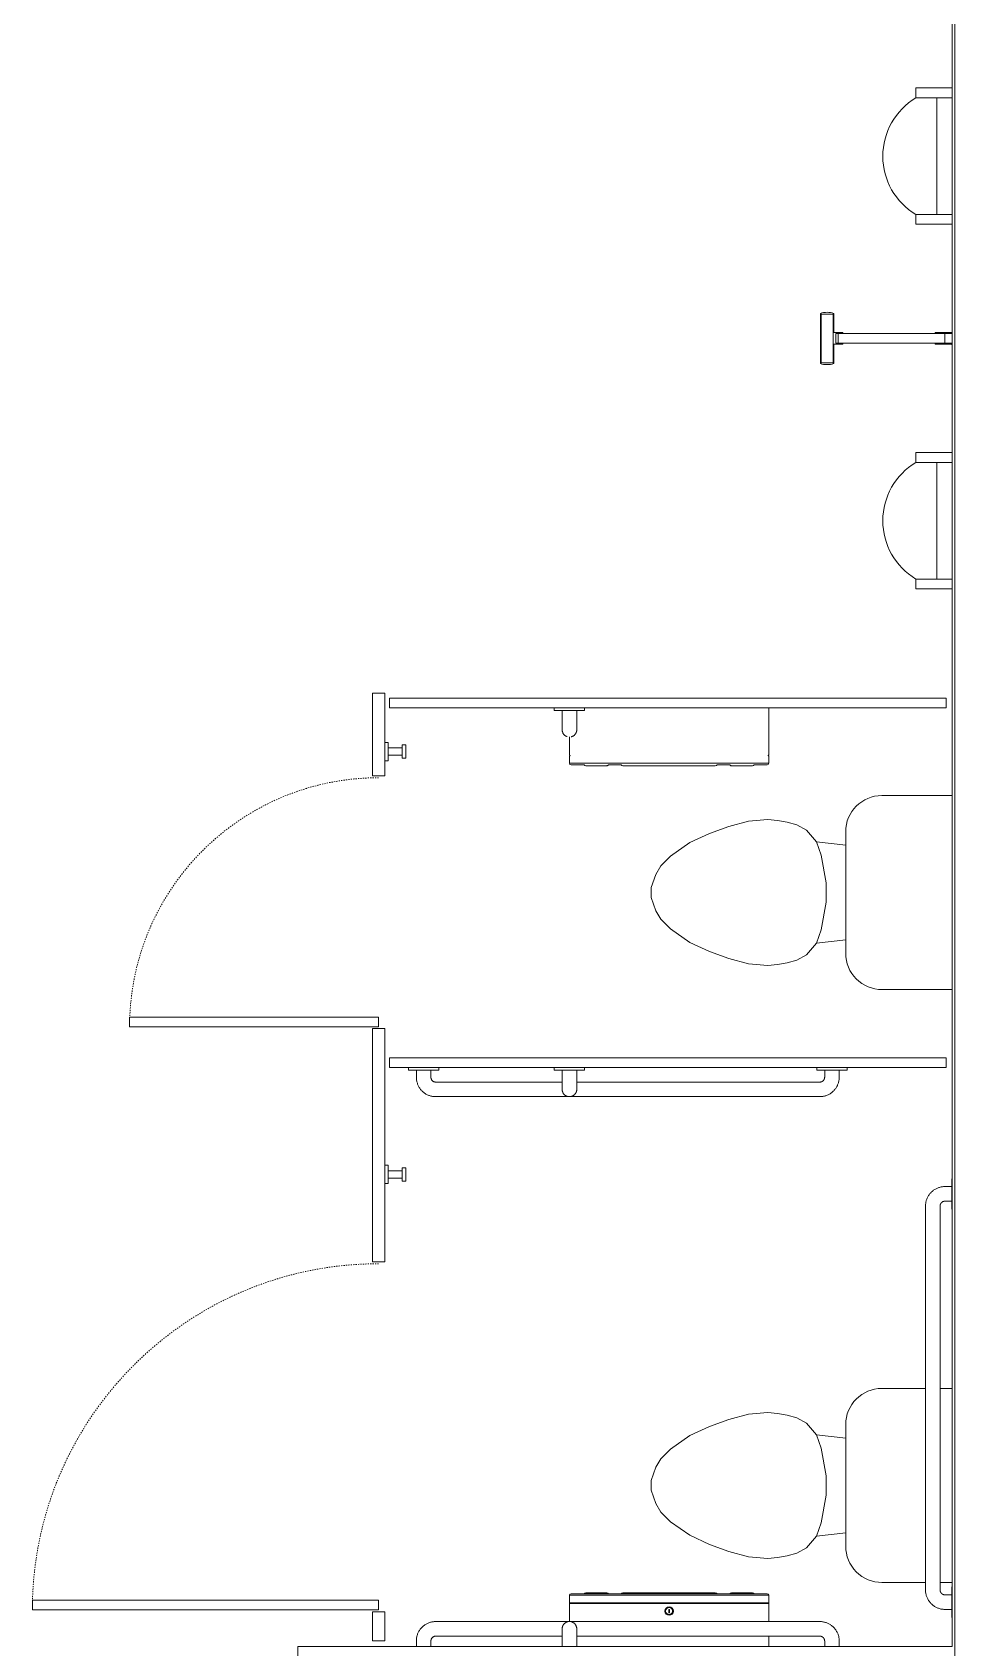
# Model space of a CAD drawing. Header units: inches. Extents: x 24207 to 25740, y -22797 to -22370.
# Drawn here: x 25414.5 to 25509.4, y -22691 to -22524.8 of the extents above; entities that cross this region are included whole.
import ezdxf

# ---------------------------------------------------------------- set-up
doc = ezdxf.new("R2010")
doc.units = ezdxf.units.IN
doc.header["$MEASUREMENT"] = 0
doc.linetypes.add('Dash', pattern=[0.25, 0.125, -0.125])
doc.linetypes.add('Dash_2_', pattern=[0.25, 0.125, -0.125])
for name, color, linetype, lineweight in [('A-GENM', 13, 'Continuous', 20), ('I-WALL', 2, 'Continuous', 20), ('P-SANR-FIXT', 6, 'Continuous', 20), ('Q-SPCQ', 91, 'Continuous', 20), ('Q-SPCQ-HDLN', 91, 'Dash_2_', 9)]:
    doc.layers.add(name, color=color, linetype=linetype, lineweight=lineweight)

# ---------------------------------------------------------------- blocks, each defined once
blk = doc.blocks.new('Toilet-Domestic-3D - Toilet-Domestic-3D-11065-Enlarged First Floor Plan _East_')
at = {"layer": 'P-SANR-FIXT', "color": 43, "lineweight": 13}
for p, q in [((-1.87, 11.5), (-0.5, 12)), ((-0.5, 12), (0.5, 12)), ((0.5, 12), (1.87, 11.5)), ((-5.13, 8), (-3.74, 10)), ((-3.74, 10), (-2.74, 11)), ((-2.74, 11), (-1.87, 11.5)), ((1.87, 11.5), (2.74, 11)), ((2.74, 11), (3.74, 10)), ((3.74, 10), (5.13, 8)), ((-6.06, 6), (-5.13, 8)), ((5.13, 8), (6.06, 6)), ((-6.79, 4), (-6.06, 6)), ((6.06, 6), (6.79, 4)), ((-7.33, 1.99), (-6.79, 4)), ((6.79, 4), (7.33, 1.99)), ((-7.5, 0), (-7.33, 1.99)), ((7.33, 1.99), (7.5, 0)), ((-7.41, -1), (-7.5, 0)), ((-7.24, -2), (-7.41, -1)), ((7.41, -1), (7.24, -2)), ((7.5, 0), (7.41, -1)), ((-6.97, -3), (-7.24, -2)), ((-6.4, -4), (-6.97, -3)), ((6.97, -3), (6.4, -4)), ((7.24, -2), (6.97, -3)), ((-5.21, -5), (-6.4, -4)), ((6.4, -4), (5.21, -5)), ((-3.84, -5.5), (-5.21, -5)), ((-4.86, -8.02), (-5.21, -5)), ((-1, -6), (-3.84, -5.5)), ((1, -6), (-1, -6)), ((3.84, -5.5), (1, -6)), ((5.21, -5), (3.84, -5.5)), ((4.86, -8.02), (5.21, -5)), ((6.25, -8.02), (-6.25, -8.02)), ((-9.98, -11.75), (-9.98, -16.23)), ((9.98, -16.23), (9.98, -11.75)), ((-9.98, -17.73), (-9.98, -18.98)), ((9.98, -18.98), (9.98, -17.73))]:
    blk.add_line(p, q, dxfattribs=at)
for centre, start, end in [((-6.25, -11.75), 90, 180), ((6.25, -11.75), 0, 90)]:
    blk.add_arc(centre, 3.73, start, end, dxfattribs=at)
blk = doc.blocks.new('Toilet-Domestic-3D - Toilet-Domestic-3D-V17-Enlarged First Floor Plan _East_')
at = {"layer": 'P-SANR-FIXT', "color": 43, "lineweight": 13}
for p, q in [((-1.87, 11.5), (-0.5, 12)), ((-0.5, 12), (0.5, 12)), ((0.5, 12), (1.87, 11.5)), ((-5.13, 8), (-3.74, 10)), ((-3.74, 10), (-2.74, 11)), ((-2.74, 11), (-1.87, 11.5)), ((1.87, 11.5), (2.74, 11)), ((2.74, 11), (3.74, 10)), ((3.74, 10), (5.13, 8)), ((-6.06, 6), (-5.13, 8)), ((5.13, 8), (6.06, 6)), ((-6.79, 4), (-6.06, 6)), ((6.06, 6), (6.79, 4)), ((-7.33, 1.99), (-6.79, 4)), ((6.79, 4), (7.33, 1.99)), ((-7.5, 0), (-7.33, 1.99)), ((7.33, 1.99), (7.5, 0)), ((-7.41, -1), (-7.5, 0)), ((-7.24, -2), (-7.41, -1)), ((7.41, -1), (7.24, -2)), ((7.5, 0), (7.41, -1)), ((-6.97, -3), (-7.24, -2)), ((-6.4, -4), (-6.97, -3)), ((6.97, -3), (6.4, -4)), ((7.24, -2), (6.97, -3)), ((-5.21, -5), (-6.4, -4)), ((6.4, -4), (5.21, -5)), ((-3.84, -5.5), (-5.21, -5)), ((-4.86, -8.02), (-5.21, -5)), ((-1, -6), (-3.84, -5.5)), ((1, -6), (-1, -6)), ((3.84, -5.5), (1, -6)), ((5.21, -5), (3.84, -5.5)), ((4.86, -8.02), (5.21, -5)), ((6.25, -8.02), (-6.25, -8.02)), ((-9.98, -11.75), (-9.98, -18.98)), ((9.98, -18.98), (9.98, -11.75))]:
    blk.add_line(p, q, dxfattribs=at)
for centre, start, end in [((-6.25, -11.75), 90, 180), ((6.25, -11.75), 0, 90)]:
    blk.add_arc(centre, 3.73, start, end, dxfattribs=at)
blk = doc.blocks.new('Urinal-Wall-3D - Urinal-Wall-3D-401581-Enlarged First Floor Plan _East_')
at = {"layer": 'P-SANR-FIXT', "color": 43, "lineweight": 13}
for p, q in [((-11.29, 2), (-11.29, 5.75)), ((-11.29, 5.75), (-10.29, 5.75)), ((-10.29, 5.75), (-10.29, 2)), ((2.73, 5.75), (1.71, 5.75)), ((1.71, 5.75), (1.71, 2)), ((2.73, 2), (2.73, 5.75)), ((1.71, 3.6), (-10.29, 3.6)), ((-10.29, 3.6), (-10.29, 2)), ((1.71, 2), (1.71, 3.6))]:
    blk.add_line(p, q, dxfattribs=at)
blk.add_arc((-4.29, 2.14), 7, 31.0027, 148.9973, dxfattribs=at)
blk = doc.blocks.new('817_Grab_Bars - 8170-001420-25752-Enlarged First Floor Plan _East_')
at = {"layer": 'Q-SPCQ', "color": 43, "lineweight": 13}
for p, q in [((25495.52, -22688.3), (25456.02, -22688.3)), ((25454.02, -22690.3), (25454.02, -22690.87)), ((25455.52, -22690.87), (25455.52, -22690.3)), ((25456.02, -22689.8), (25469.02, -22689.8)), ((25470.51, -22689.8), (25495.52, -22689.8)), ((25496.02, -22690.3), (25496.02, -22690.87)), ((25497.52, -22690.87), (25497.52, -22690.3))]:
    blk.add_line(p, q, dxfattribs=at)
at = {"layer": 'Q-SPCQ', "color": 43, "lineweight": 13, "flags": 128}
for points in [[(25456.02, -22688.3), (25455.94, -22688.3), (25455.86, -22688.31), (25455.78, -22688.32), (25455.7, -22688.33), (25455.62, -22688.34), (25455.54, -22688.36), (25455.46, -22688.38), (25455.39, -22688.4), (25455.31, -22688.43), (25455.24, -22688.46), (25455.16, -22688.49), (25455.09, -22688.53), (25455.02, -22688.57), (25454.95, -22688.61), (25454.89, -22688.65), (25454.82, -22688.7), (25454.76, -22688.75), (25454.7, -22688.8), (25454.64, -22688.85), (25454.58, -22688.91), (25454.53, -22688.97), (25454.47, -22689.03), (25454.42, -22689.09), (25454.38, -22689.16), (25454.33, -22689.22), (25454.29, -22689.29), (25454.25, -22689.36), (25454.22, -22689.43), (25454.18, -22689.5), (25454.15, -22689.58), (25454.12, -22689.65), (25454.1, -22689.73), (25454.08, -22689.81), (25454.06, -22689.88), (25454.04, -22689.96), (25454.03, -22690.04), (25454.02, -22690.12), (25454.02, -22690.2), (25454.02, -22690.28), (25454.02, -22690.3)], [(25497.52, -22690.3), (25497.51, -22690.22), (25497.51, -22690.14), (25497.5, -22690.06), (25497.49, -22689.98), (25497.48, -22689.91), (25497.46, -22689.83), (25497.44, -22689.75), (25497.41, -22689.67), (25497.39, -22689.6), (25497.36, -22689.52), (25497.32, -22689.45), (25497.29, -22689.38), (25497.25, -22689.31), (25497.21, -22689.24), (25497.17, -22689.17), (25497.12, -22689.11), (25497.07, -22689.05), (25497.02, -22688.98), (25496.96, -22688.92), (25496.91, -22688.87), (25496.85, -22688.81), (25496.79, -22688.76), (25496.73, -22688.71), (25496.66, -22688.66), (25496.6, -22688.62), (25496.53, -22688.58), (25496.46, -22688.54), (25496.39, -22688.5), (25496.31, -22688.47), (25496.24, -22688.44), (25496.16, -22688.41), (25496.09, -22688.39), (25496.01, -22688.37), (25495.93, -22688.35), (25495.86, -22688.33), (25495.78, -22688.32), (25495.7, -22688.31), (25495.62, -22688.31), (25495.54, -22688.3), (25495.52, -22688.3)], [(25455.52, -22690.3), (25455.52, -22690.28), (25455.52, -22690.26), (25455.52, -22690.24), (25455.52, -22690.22), (25455.53, -22690.2), (25455.53, -22690.18), (25455.53, -22690.16), (25455.54, -22690.15), (25455.55, -22690.13), (25455.55, -22690.11), (25455.56, -22690.09), (25455.57, -22690.07), (25455.58, -22690.05), (25455.59, -22690.04), (25455.6, -22690.02), (25455.61, -22690), (25455.63, -22689.99), (25455.64, -22689.97), (25455.65, -22689.96), (25455.67, -22689.94), (25455.68, -22689.93), (25455.7, -22689.92), (25455.71, -22689.91), (25455.73, -22689.89), (25455.75, -22689.88), (25455.76, -22689.87), (25455.78, -22689.86), (25455.8, -22689.85), (25455.82, -22689.84), (25455.83, -22689.84), (25455.85, -22689.83), (25455.87, -22689.82), (25455.89, -22689.82), (25455.91, -22689.81), (25455.93, -22689.81), (25455.95, -22689.81), (25455.97, -22689.8), (25455.99, -22689.8), (25456.01, -22689.8), (25456.02, -22689.8)], [(25495.52, -22689.8), (25495.54, -22689.8), (25495.56, -22689.8), (25495.58, -22689.81), (25495.59, -22689.81), (25495.61, -22689.81), (25495.63, -22689.82), (25495.65, -22689.82), (25495.67, -22689.83), (25495.69, -22689.83), (25495.71, -22689.84), (25495.73, -22689.85), (25495.75, -22689.86), (25495.76, -22689.87), (25495.78, -22689.88), (25495.8, -22689.89), (25495.81, -22689.9), (25495.83, -22689.91), (25495.84, -22689.93), (25495.86, -22689.94), (25495.87, -22689.95), (25495.89, -22689.97), (25495.9, -22689.98), (25495.91, -22690), (25495.92, -22690.02), (25495.94, -22690.03), (25495.95, -22690.05), (25495.96, -22690.07), (25495.97, -22690.08), (25495.97, -22690.1), (25495.98, -22690.12), (25495.99, -22690.14), (25495.99, -22690.16), (25496, -22690.18), (25496, -22690.2), (25496.01, -22690.22), (25496.01, -22690.24), (25496.01, -22690.26), (25496.01, -22690.28), (25496.02, -22690.3), (25496.02, -22690.3)]]:
    blk.add_lwpolyline(points, dxfattribs=at)
blk = doc.blocks.new('Dispenser-Toilet_Tissue-Frost_Products_LTD_-Jumbo-169 - Steel-Brushed-Stainless_Steel-39538-Enlarged First Floor Plan _East_')
at = {"layer": 'Q-SPCQ', "color": 43, "lineweight": 13}
for p, q in [((25490.26, -22685.6), (25469.77, -22685.6)), ((25469.77, -22685.6), (25469.77, -22686.37)), ((25471.28, -22685.44), (25469.93, -22685.44)), ((25488.75, -22685.44), (25471.28, -22685.44)), ((25473.61, -22685.34), (25471.44, -22685.34)), ((25475.08, -22685.44), (25473.77, -22685.44)), ((25484.77, -22685.34), (25475.26, -22685.34)), ((25486.26, -22685.44), (25484.95, -22685.44)), ((25488.59, -22685.34), (25486.42, -22685.34)), ((25490.11, -22685.44), (25488.75, -22685.44)), ((25490.26, -22686.37), (25490.26, -22685.6)), ((25469.77, -22686.37), (25469.83, -22686.37)), ((25469.77, -22686.46), (25490.26, -22686.46)), ((25469.77, -22686.46), (25469.77, -22688.3)), ((25469.83, -22686.37), (25490.21, -22686.37)), ((25469.83, -22686.37), (25469.83, -22686.4)), ((25490.21, -22686.4), (25469.83, -22686.4)), ((25480.06, -22687.06), (25479.98, -22687.06)), ((25479.98, -22687.06), (25479.98, -22687.4)), ((25479.98, -22687.4), (25480.06, -22687.4)), ((25480.06, -22687.4), (25480.06, -22687.06)), ((25490.21, -22686.4), (25490.21, -22686.37)), ((25490.21, -22686.37), (25490.26, -22686.37)), ((25490.26, -22688.3), (25490.26, -22686.46)), ((25490.26, -22690.87), (25490.26, -22689.8))]:
    blk.add_line(p, q, dxfattribs=at)
for radius in [0.438, 0.358]:
    blk.add_circle((25480.02, -22687.22), radius, dxfattribs=at)
for centre, radius, start, end in [((25469.93, -22685.6), 0.16, 90, 180), ((25471.44, -22685.52), 0.18, 90, 153.6122), ((25472.99, -22685.46), 0.118, 100.8116, 172.3569), ((25472.99, -22685.49), 0.151, 19.6341, 87.321), ((25473.01, -22685.49), 0.151, 19.6341, 86.8331), ((25473.02, -22685.52), 0.18, 26.3878, 90), ((25473.59, -22685.46), 0.119, 100.0401, 171.5195), ((25473.59, -22685.49), 0.151, 19.6341, 87.321), ((25473.6, -22685.49), 0.151, 19.6341, 87.321), ((25473.61, -22685.52), 0.18, 26.3878, 90), ((25475.26, -22685.56), 0.22, 90, 146.9443), ((25484.77, -22685.56), 0.22, 33.0557, 90), ((25486.42, -22685.52), 0.18, 90, 153.6122), ((25486.43, -22685.49), 0.151, 92.679, 160.3659), ((25486.44, -22685.49), 0.151, 92.679, 160.3659), ((25486.44, -22685.46), 0.119, 8.4805, 79.9599), ((25487.01, -22685.52), 0.18, 90, 153.6084), ((25487.02, -22685.49), 0.151, 93.1667, 160.3726), ((25487.04, -22685.49), 0.151, 92.679, 160.3653), ((25487.04, -22685.46), 0.118, 7.6431, 79.1884), ((25488.59, -22685.52), 0.18, 26.3878, 90), ((25490.1, -22685.6), 0.16, 0, 89.0019), ((25469.83, -22686.46), 0.06, 90, 180), ((25490.2, -22686.46), 0.0601, 0, 87.3185)]:
    blk.add_arc(centre, radius, start, end, dxfattribs=at)
blk = doc.blocks.new('Partition-Floor_Braced_Urinal_Screen-Bradley_Corp-St__Stl - 11_ x 42_ Urinal Screen-283502-Enlarged First Floor Plan _East_')
at = {"layer": 'Q-SPCQ', "color": 43, "lineweight": 13}
for p, q in [((-0.6, -0.35), (-0.6, -2)), ((-0.5, -1), (-0.5, -0.27)), ((-0.5, -0.27), (0.5, -0.27)), ((-0.5, -12), (-0.5, -1)), ((0.5, -1), (-0.5, -1)), ((0.5, -0.27), (0.5, -1)), ((0.5, -1), (0.5, -12)), ((0.6, -2), (0.6, -0.35)), ((-0.6, -2), (-0.5, -2)), ((0.5, -2), (0.6, -2)), ((-0.5, -11.5), (-0.6, -11.5)), ((-0.6, -11.5), (-0.6, -12.5)), ((0.6, -11.5), (0.5, -11.5)), ((0.6, -12.5), (0.6, -11.5)), ((-0.6, -12.44), (-2.58, -12.44)), ((-2.5, -12.5), (2.5, -12.5)), ((-2.5, -13.75), (-2.5, -12.5)), ((-0.5, -12.23), (-0.5, -12)), ((-0.5, -12), (0.5, -12)), ((0.5, -12.23), (-0.5, -12.23)), ((0.5, -12), (0.5, -12.23)), ((2.58, -12.44), (0.6, -12.44)), ((2.5, -12.5), (2.5, -13.75)), ((-2.58, -13.81), (2.58, -13.81)), ((2.5, -13.75), (-2.5, -13.75))]:
    blk.add_line(p, q, dxfattribs=at)
for centre, radius, start, end in [((-0.85, -0.35), 0.25, 0, 15), ((-0.85, -0.35), 0.25, 0, 15), ((0.85, -0.35), 0.25, 165, 180), ((0.85, -0.35), 0.25, 165, 180), ((-0.39, -13.13), 2.3, 162.6194, 197.3806), ((0.39, -13.13), 2.3, 342.6194, 17.3806)]:
    blk.add_arc(centre, radius, start, end, dxfattribs=at)
blk = doc.blocks.new('Partition-Floor_Braced-Bradley_Corp-St_Stl-ADA-N_Stalls - ADA _optional_ _ n Standard Stalls-320718-Enlarged First Floor Plan _East_')
at = {"layer": 'Q-SPCQ', "color": 43, "lineweight": 13}
for p, q in [((11.69, 94.87), (12.69, 94.87)), ((11.69, 59.25), (11.69, 94.87)), ((12.69, 94.87), (12.69, 59.25)), ((71.69, 84.87), (72.69, 84.87)), ((71.69, 59.25), (71.69, 84.87)), ((72.69, 84.87), (72.69, 59.25)), ((8.5, 59.88), (11.5, 59.88)), ((8.5, 58.63), (8.5, 59.88)), ((11.5, 59.88), (11.5, 58.63)), ((47.5, 59.88), (71.5, 59.88)), ((47.5, 58.63), (47.5, 59.88)), ((71.5, 59.88), (71.5, 58.63)), ((97.5, 59.88), (106, 59.88)), ((97.5, 58.63), (97.5, 59.88)), ((106, 59.88), (106, 58.63)), ((11.5, 58.63), (8.5, 58.63)), ((12.69, 59.25), (11.69, 59.25)), ((71.5, 58.63), (47.5, 58.63)), ((72.69, 59.25), (71.69, 59.25)), ((106, 58.63), (97.5, 58.63)), ((67.5, 58.13), (68.5, 58.13)), ((67.5, 0.88), (67.5, 58.13)), ((68.5, 58.13), (68.5, 0.88)), ((104.5, 58.13), (105.5, 58.13)), ((104.5, 0.88), (104.5, 58.13)), ((105.5, 58.13), (105.5, 0.88)), ((68.5, 0.88), (67.5, 0.88)), ((105.5, 0.88), (104.5, 0.88))]:
    blk.add_line(p, q, dxfattribs=at)
at = {"layer": 'Q-SPCQ-HDLN', "color": 43, "linetype": 'Dash', "lineweight": 13}
for centre, radius, end in [((11.69, 59.25), 35.62, 88.2092), ((71.69, 59.25), 25.62, 87.7958)]:
    blk.add_arc(centre, radius, 0, end, dxfattribs=at)
blk = doc.blocks.new('817_Grab_Bars - 8170-001420-V21-Enlarged First Floor Plan _East_')
at = {"layer": 'Q-SPCQ', "color": 43, "lineweight": 13}
for p, q in [((25453.2, -22631.3), (25453.2, -22631.58)), ((25456.33, -22631.58), (25456.33, -22631.3)), ((25495.2, -22631.3), (25495.2, -22631.58)), ((25498.33, -22631.58), (25498.33, -22631.3)), ((25454.77, -22631.58), (25453.2, -22631.58)), ((25454.02, -22631.58), (25454.02, -22632.3)), ((25456.33, -22631.58), (25454.77, -22631.58)), ((25455.52, -22632.3), (25455.52, -22631.58)), ((25469.02, -22632.8), (25456.02, -22632.8)), ((25495.52, -22632.8), (25470.51, -22632.8)), ((25496.77, -22631.58), (25495.2, -22631.58)), ((25496.02, -22631.58), (25496.02, -22632.3)), ((25498.33, -22631.58), (25496.77, -22631.58)), ((25497.52, -22632.3), (25497.52, -22631.58)), ((25456.02, -22634.3), (25495.52, -22634.3))]:
    blk.add_line(p, q, dxfattribs=at)
at = {"layer": 'Q-SPCQ', "color": 43, "lineweight": 13, "flags": 128}
for points in [[(25454.02, -22632.3), (25454.02, -22632.38), (25454.02, -22632.46), (25454.03, -22632.54), (25454.04, -22632.62), (25454.06, -22632.7), (25454.07, -22632.78), (25454.09, -22632.86), (25454.12, -22632.93), (25454.14, -22633.01), (25454.17, -22633.08), (25454.21, -22633.15), (25454.24, -22633.23), (25454.28, -22633.3), (25454.32, -22633.37), (25454.36, -22633.43), (25454.41, -22633.5), (25454.46, -22633.56), (25454.51, -22633.62), (25454.57, -22633.68), (25454.62, -22633.74), (25454.68, -22633.79), (25454.74, -22633.84), (25454.8, -22633.89), (25454.87, -22633.94), (25454.93, -22633.99), (25455, -22634.03), (25455.07, -22634.07), (25455.14, -22634.1), (25455.22, -22634.14), (25455.29, -22634.17), (25455.37, -22634.19), (25455.44, -22634.22), (25455.52, -22634.24), (25455.6, -22634.26), (25455.68, -22634.27), (25455.75, -22634.29), (25455.83, -22634.29), (25455.91, -22634.3), (25455.99, -22634.3), (25456.02, -22634.3)], [(25456.02, -22632.8), (25456, -22632.8), (25455.98, -22632.8), (25455.96, -22632.8), (25455.94, -22632.8), (25455.92, -22632.79), (25455.9, -22632.79), (25455.88, -22632.78), (25455.86, -22632.78), (25455.84, -22632.77), (25455.82, -22632.76), (25455.8, -22632.76), (25455.78, -22632.75), (25455.77, -22632.74), (25455.75, -22632.73), (25455.73, -22632.72), (25455.72, -22632.7), (25455.7, -22632.69), (25455.69, -22632.68), (25455.67, -22632.67), (25455.66, -22632.65), (25455.64, -22632.64), (25455.63, -22632.62), (25455.62, -22632.61), (25455.61, -22632.59), (25455.59, -22632.57), (25455.58, -22632.56), (25455.57, -22632.54), (25455.57, -22632.52), (25455.56, -22632.5), (25455.55, -22632.48), (25455.54, -22632.47), (25455.54, -22632.45), (25455.53, -22632.43), (25455.53, -22632.41), (25455.52, -22632.39), (25455.52, -22632.37), (25455.52, -22632.35), (25455.52, -22632.33), (25455.52, -22632.31), (25455.52, -22632.3)], [(25495.52, -22634.3), (25495.6, -22634.3), (25495.68, -22634.3), (25495.75, -22634.29), (25495.83, -22634.28), (25495.91, -22634.26), (25495.99, -22634.25), (25496.07, -22634.22), (25496.14, -22634.2), (25496.22, -22634.17), (25496.29, -22634.14), (25496.37, -22634.11), (25496.44, -22634.08), (25496.51, -22634.04), (25496.58, -22634), (25496.64, -22633.95), (25496.71, -22633.91), (25496.77, -22633.86), (25496.83, -22633.81), (25496.89, -22633.75), (25496.95, -22633.7), (25497, -22633.64), (25497.06, -22633.58), (25497.11, -22633.51), (25497.15, -22633.45), (25497.2, -22633.38), (25497.24, -22633.32), (25497.28, -22633.25), (25497.32, -22633.17), (25497.35, -22633.1), (25497.38, -22633.03), (25497.41, -22632.95), (25497.43, -22632.88), (25497.45, -22632.8), (25497.47, -22632.72), (25497.49, -22632.64), (25497.5, -22632.56), (25497.51, -22632.48), (25497.51, -22632.4), (25497.52, -22632.32), (25497.52, -22632.3)], [(25496.02, -22632.3), (25496.01, -22632.32), (25496.01, -22632.34), (25496.01, -22632.36), (25496.01, -22632.38), (25496.01, -22632.4), (25496, -22632.42), (25496, -22632.44), (25495.99, -22632.46), (25495.98, -22632.48), (25495.98, -22632.5), (25495.97, -22632.52), (25495.96, -22632.53), (25495.95, -22632.55), (25495.94, -22632.57), (25495.93, -22632.59), (25495.92, -22632.6), (25495.9, -22632.62), (25495.89, -22632.63), (25495.88, -22632.65), (25495.86, -22632.66), (25495.85, -22632.68), (25495.83, -22632.69), (25495.82, -22632.7), (25495.8, -22632.71), (25495.79, -22632.72), (25495.77, -22632.73), (25495.75, -22632.74), (25495.73, -22632.75), (25495.71, -22632.76), (25495.7, -22632.77), (25495.68, -22632.78), (25495.66, -22632.78), (25495.64, -22632.79), (25495.62, -22632.79), (25495.6, -22632.8), (25495.58, -22632.8), (25495.56, -22632.8), (25495.54, -22632.8), (25495.52, -22632.8), (25495.52, -22632.8)]]:
    blk.add_lwpolyline(points, dxfattribs=at)
blk = doc.blocks.new('Dispenser-Toilet_Tissue-Frost_Products_LTD_-Jumbo-169 - Steel-Brushed-Stainless_Steel-V23-Enlarged First Floor Plan _East_')
at = {"layer": 'Q-SPCQ', "color": 43, "lineweight": 13}
for p, q in [((25490.26, -22594.3), (25490.26, -22599.14)), ((25469.77, -22599.14), (25469.77, -22597.3)), ((25469.77, -22600), (25469.77, -22599.23)), ((25469.77, -22599.23), (25469.83, -22599.23)), ((25469.83, -22599.23), (25469.83, -22599.2)), ((25490.21, -22599.2), (25490.21, -22599.23)), ((25490.21, -22599.23), (25490.26, -22599.23)), ((25490.26, -22599.23), (25490.26, -22600)), ((25490.26, -22600), (25469.77, -22600)), ((25471.28, -22600.16), (25469.93, -22600.16)), ((25473.61, -22600.26), (25471.44, -22600.26)), ((25475.08, -22600.16), (25473.77, -22600.16)), ((25484.77, -22600.26), (25475.26, -22600.26)), ((25486.26, -22600.16), (25484.95, -22600.16)), ((25488.59, -22600.26), (25486.42, -22600.26)), ((25490.11, -22600.16), (25488.75, -22600.16))]:
    blk.add_line(p, q, dxfattribs=at)
for centre, radius, start, end in [((25469.83, -22599.14), 0.06, 180, 270), ((25490.2, -22599.14), 0.0601, 272.6815, 0), ((25469.93, -22600), 0.16, 180, 270), ((25471.44, -22600.08), 0.18, 206.3878, 270), ((25473.61, -22600.08), 0.18, 270, 333.6122), ((25473.6, -22600.11), 0.151, 272.679, 306.5225), ((25473.59, -22600.11), 0.151, 283.5041, 306.5225), ((25475.26, -22600.04), 0.22, 213.0557, 270), ((25484.77, -22600.04), 0.22, 270, 326.9443), ((25486.42, -22600.08), 0.18, 206.3878, 270), ((25486.43, -22600.11), 0.151, 233.4775, 267.321), ((25486.44, -22600.11), 0.151, 233.4775, 256.4959), ((25488.59, -22600.08), 0.18, 270, 333.6122), ((25490.1, -22600), 0.16, 270.9981, 0)]:
    blk.add_arc(centre, radius, start, end, dxfattribs=at)
blk = doc.blocks.new('817_Grab_Bars - 8170-001420-V27-Enlarged First Floor Plan _East_')
at = {"layer": 'Q-SPCQ', "color": 43, "lineweight": 13}
for p, q in [((25509.11, -22644.3), (25509.11, -22642.74)), ((25509.11, -22643.55), (25508.39, -22643.55)), ((25509.11, -22645.87), (25509.11, -22644.3)), ((25506.39, -22645.55), (25506.39, -22685.05)), ((25507.89, -22685.05), (25507.89, -22645.55)), ((25508.39, -22645.05), (25509.11, -22645.05)), ((25509.11, -22685.55), (25508.39, -22685.55)), ((25509.11, -22686.3), (25509.11, -22684.74)), ((25508.39, -22687.05), (25509.11, -22687.05)), ((25509.11, -22687.87), (25509.11, -22686.3))]:
    blk.add_line(p, q, dxfattribs=at)
at = {"layer": 'Q-SPCQ', "color": 43, "lineweight": 13, "flags": 128}
for points in [[(25508.39, -22643.55), (25508.31, -22643.55), (25508.23, -22643.56), (25508.15, -22643.57), (25508.07, -22643.58), (25507.99, -22643.59), (25507.91, -22643.61), (25507.84, -22643.63), (25507.76, -22643.65), (25507.69, -22643.68), (25507.61, -22643.71), (25507.54, -22643.74), (25507.47, -22643.78), (25507.4, -22643.82), (25507.33, -22643.86), (25507.26, -22643.9), (25507.2, -22643.95), (25507.13, -22644), (25507.07, -22644.05), (25507.01, -22644.1), (25506.96, -22644.16), (25506.9, -22644.22), (25506.85, -22644.28), (25506.8, -22644.34), (25506.75, -22644.41), (25506.71, -22644.47), (25506.67, -22644.54), (25506.63, -22644.61), (25506.59, -22644.68), (25506.56, -22644.75), (25506.53, -22644.83), (25506.5, -22644.9), (25506.47, -22644.98), (25506.45, -22645.06), (25506.43, -22645.13), (25506.42, -22645.21), (25506.41, -22645.29), (25506.4, -22645.37), (25506.39, -22645.45), (25506.39, -22645.53), (25506.39, -22645.55)], [(25507.89, -22645.55), (25507.89, -22645.53), (25507.89, -22645.51), (25507.89, -22645.49), (25507.9, -22645.47), (25507.9, -22645.45), (25507.9, -22645.43), (25507.91, -22645.41), (25507.92, -22645.4), (25507.92, -22645.38), (25507.93, -22645.36), (25507.94, -22645.34), (25507.95, -22645.32), (25507.96, -22645.3), (25507.97, -22645.29), (25507.98, -22645.27), (25507.99, -22645.25), (25508, -22645.24), (25508.01, -22645.22), (25508.03, -22645.21), (25508.04, -22645.19), (25508.06, -22645.18), (25508.07, -22645.17), (25508.09, -22645.16), (25508.1, -22645.14), (25508.12, -22645.13), (25508.14, -22645.12), (25508.15, -22645.11), (25508.17, -22645.1), (25508.19, -22645.09), (25508.21, -22645.09), (25508.23, -22645.08), (25508.25, -22645.07), (25508.27, -22645.07), (25508.29, -22645.06), (25508.31, -22645.06), (25508.33, -22645.06), (25508.34, -22645.05), (25508.36, -22645.05), (25508.38, -22645.05), (25508.39, -22645.05)], [(25506.39, -22685.05), (25506.39, -22685.13), (25506.4, -22685.21), (25506.4, -22685.29), (25506.42, -22685.37), (25506.43, -22685.45), (25506.45, -22685.53), (25506.47, -22685.61), (25506.49, -22685.68), (25506.52, -22685.76), (25506.55, -22685.83), (25506.58, -22685.9), (25506.62, -22685.98), (25506.65, -22686.05), (25506.7, -22686.12), (25506.74, -22686.18), (25506.79, -22686.25), (25506.84, -22686.31), (25506.89, -22686.37), (25506.94, -22686.43), (25507, -22686.49), (25507.06, -22686.54), (25507.12, -22686.59), (25507.18, -22686.64), (25507.24, -22686.69), (25507.31, -22686.74), (25507.38, -22686.78), (25507.45, -22686.82), (25507.52, -22686.85), (25507.59, -22686.89), (25507.67, -22686.92), (25507.74, -22686.94), (25507.82, -22686.97), (25507.89, -22686.99), (25507.97, -22687.01), (25508.05, -22687.02), (25508.13, -22687.04), (25508.21, -22687.04), (25508.29, -22687.05), (25508.37, -22687.05), (25508.39, -22687.05)], [(25508.39, -22685.55), (25508.37, -22685.55), (25508.35, -22685.55), (25508.33, -22685.55), (25508.31, -22685.55), (25508.29, -22685.54), (25508.27, -22685.54), (25508.25, -22685.53), (25508.23, -22685.53), (25508.21, -22685.52), (25508.2, -22685.51), (25508.18, -22685.51), (25508.16, -22685.5), (25508.14, -22685.49), (25508.12, -22685.48), (25508.11, -22685.47), (25508.09, -22685.45), (25508.08, -22685.44), (25508.06, -22685.43), (25508.05, -22685.42), (25508.03, -22685.4), (25508.02, -22685.39), (25508, -22685.37), (25507.99, -22685.36), (25507.98, -22685.34), (25507.97, -22685.32), (25507.96, -22685.31), (25507.95, -22685.29), (25507.94, -22685.27), (25507.93, -22685.25), (25507.92, -22685.23), (25507.92, -22685.22), (25507.91, -22685.2), (25507.91, -22685.18), (25507.9, -22685.16), (25507.9, -22685.14), (25507.89, -22685.12), (25507.89, -22685.1), (25507.89, -22685.08), (25507.89, -22685.06), (25507.89, -22685.05)]]:
    blk.add_lwpolyline(points, dxfattribs=at)
blk = doc.blocks.new('817_Grab_Bars - 8170-001180-25756-Enlarged First Floor Plan _East_')
at = {"layer": 'Q-SPCQ', "color": 43, "lineweight": 13}
for p, q in [((25469.02, -22690.3), (25469.02, -22690.87)), ((25470.52, -22690.24), (25470.52, -22690.29)), ((25470.52, -22690.87), (25470.52, -22690.3))]:
    blk.add_line(p, q, dxfattribs=at)
at = {"layer": 'Q-SPCQ', "color": 43, "lineweight": 13, "flags": 128}
for points in [[(25469.02, -22689.05), (25469.02, -22689.02), (25469.02, -22688.99), (25469.02, -22688.96), (25469.02, -22688.93), (25469.03, -22688.9), (25469.04, -22688.87), (25469.04, -22688.85), (25469.05, -22688.82), (25469.06, -22688.79), (25469.07, -22688.76), (25469.09, -22688.73), (25469.1, -22688.71), (25469.11, -22688.68), (25469.13, -22688.65), (25469.15, -22688.63), (25469.16, -22688.6), (25469.18, -22688.58), (25469.2, -22688.56), (25469.22, -22688.54), (25469.24, -22688.51), (25469.26, -22688.49), (25469.29, -22688.47), (25469.31, -22688.46), (25469.34, -22688.44), (25469.36, -22688.42), (25469.39, -22688.41), (25469.41, -22688.39), (25469.44, -22688.38), (25469.47, -22688.37), (25469.49, -22688.35), (25469.52, -22688.34), (25469.55, -22688.33), (25469.58, -22688.33)], [(25469.02, -22689.05), (25469.02, -22689.05), (25469.02, -22689.06), (25469.02, -22689.06), (25469.02, -22689.07), (25469.02, -22689.08), (25469.02, -22689.09), (25469.02, -22689.1), (25469.02, -22689.12), (25469.02, -22689.13), (25469.02, -22689.15), (25469.02, -22689.17), (25469.02, -22689.19), (25469.02, -22689.22), (25469.02, -22689.24), (25469.02, -22689.27), (25469.02, -22689.3), (25469.02, -22689.33), (25469.02, -22689.36), (25469.02, -22689.4), (25469.02, -22689.43), (25469.02, -22689.47), (25469.02, -22689.51), (25469.02, -22689.55), (25469.02, -22689.59), (25469.02, -22689.63), (25469.02, -22689.67), (25469.02, -22689.71), (25469.02, -22689.76), (25469.02, -22689.8), (25469.02, -22689.85), (25469.02, -22689.9), (25469.02, -22689.94), (25469.02, -22689.99), (25469.02, -22690.04), (25469.02, -22690.09), (25469.02, -22690.14), (25469.02, -22690.19), (25469.02, -22690.24), (25469.02, -22690.29), (25469.02, -22690.3)], [(25469.02, -22689.64), (25469.02, -22689.6), (25469.02, -22689.56), (25469.02, -22689.52), (25469.02, -22689.48), (25469.02, -22689.44), (25469.02, -22689.41), (25469.02, -22689.37), (25469.02, -22689.34), (25469.02, -22689.31), (25469.02, -22689.28), (25469.02, -22689.25), (25469.02, -22689.22), (25469.02, -22689.2), (25469.02, -22689.18), (25469.02, -22689.16), (25469.02, -22689.14), (25469.02, -22689.12), (25469.02, -22689.11), (25469.02, -22689.09), (25469.02, -22689.08), (25469.02, -22689.07), (25469.02, -22689.06), (25469.02, -22689.06), (25469.02, -22689.05), (25469.02, -22689.05)], [(25470, -22688.34), (25470.03, -22688.35), (25470.06, -22688.36), (25470.08, -22688.37), (25470.11, -22688.39), (25470.14, -22688.4), (25470.16, -22688.42), (25470.19, -22688.43), (25470.21, -22688.45), (25470.24, -22688.47), (25470.26, -22688.49), (25470.28, -22688.51), (25470.3, -22688.53), (25470.32, -22688.55), (25470.34, -22688.57), (25470.36, -22688.6), (25470.38, -22688.62), (25470.4, -22688.65), (25470.41, -22688.67), (25470.43, -22688.7), (25470.44, -22688.73), (25470.45, -22688.75), (25470.46, -22688.78), (25470.47, -22688.81), (25470.48, -22688.84), (25470.49, -22688.87), (25470.5, -22688.9), (25470.5, -22688.93), (25470.51, -22688.95), (25470.51, -22688.98), (25470.51, -22689.01), (25470.52, -22689.04), (25470.52, -22689.05)], [(25470.52, -22690.3), (25470.52, -22690.25), (25470.52, -22690.2), (25470.52, -22690.15), (25470.52, -22690.1), (25470.52, -22690.05), (25470.52, -22690.01), (25470.52, -22689.96), (25470.52, -22689.91), (25470.52, -22689.86), (25470.52, -22689.82), (25470.52, -22689.77), (25470.52, -22689.73), (25470.52, -22689.68), (25470.52, -22689.64), (25470.52, -22689.6), (25470.52, -22689.56), (25470.52, -22689.52), (25470.52, -22689.48), (25470.52, -22689.44), (25470.52, -22689.41), (25470.52, -22689.37), (25470.52, -22689.34), (25470.52, -22689.31), (25470.52, -22689.28), (25470.52, -22689.25), (25470.52, -22689.22), (25470.52, -22689.2), (25470.52, -22689.18), (25470.52, -22689.16), (25470.52, -22689.14), (25470.52, -22689.12), (25470.52, -22689.11), (25470.52, -22689.09), (25470.52, -22689.08), (25470.52, -22689.07), (25470.52, -22689.06), (25470.52, -22689.06), (25470.52, -22689.05), (25470.52, -22689.05)], [(25470.52, -22689.05), (25470.52, -22689.05), (25470.52, -22689.06), (25470.52, -22689.06), (25470.52, -22689.07), (25470.52, -22689.08), (25470.52, -22689.09), (25470.52, -22689.1), (25470.52, -22689.12), (25470.52, -22689.13), (25470.52, -22689.15), (25470.52, -22689.17), (25470.52, -22689.19), (25470.52, -22689.22), (25470.52, -22689.24), (25470.52, -22689.27), (25470.52, -22689.3), (25470.52, -22689.33), (25470.52, -22689.36), (25470.52, -22689.4), (25470.52, -22689.43), (25470.52, -22689.47), (25470.52, -22689.51), (25470.52, -22689.55), (25470.52, -22689.59), (25470.52, -22689.63)], [(25469.02, -22690.3), (25469.02, -22690.25), (25469.02, -22690.2), (25469.02, -22690.15), (25469.02, -22690.1), (25469.02, -22690.05), (25469.02, -22690.01)], [(25470.52, -22689.71), (25470.52, -22689.76), (25470.52, -22689.8), (25470.52, -22689.85), (25470.52, -22689.9), (25470.52, -22689.94), (25470.52, -22689.99), (25470.52, -22690.04), (25470.52, -22690.09), (25470.52, -22690.14), (25470.52, -22690.19)]]:
    blk.add_lwpolyline(points, dxfattribs=at)
blk = doc.blocks.new('817_Grab_Bars - 8170-001180-V29-Enlarged First Floor Plan _East_')
at = {"layer": 'Q-SPCQ', "color": 43, "lineweight": 13}
for p, q in [((25468.2, -22631.3), (25468.2, -22631.58)), ((25471.33, -22631.58), (25471.33, -22631.3)), ((25471.33, -22631.58), (25468.2, -22631.58)), ((25469.02, -22631.58), (25469.02, -22632.3)), ((25470.52, -22632.3), (25470.52, -22631.58))]:
    blk.add_line(p, q, dxfattribs=at)
at = {"layer": 'Q-SPCQ', "color": 43, "lineweight": 13, "flags": 128}
for points in [[(25469.02, -22632.3), (25469.02, -22632.35), (25469.02, -22632.4), (25469.02, -22632.45), (25469.02, -22632.5), (25469.02, -22632.55), (25469.02, -22632.6), (25469.02, -22632.65), (25469.02, -22632.7), (25469.02, -22632.74), (25469.02, -22632.79), (25469.02, -22632.84), (25469.02, -22632.88), (25469.02, -22632.92), (25469.02, -22632.97), (25469.02, -22633.01), (25469.02, -22633.05), (25469.02, -22633.09), (25469.02, -22633.13), (25469.02, -22633.16), (25469.02, -22633.2), (25469.02, -22633.23), (25469.02, -22633.27), (25469.02, -22633.3), (25469.02, -22633.33), (25469.02, -22633.35), (25469.02, -22633.38), (25469.02, -22633.41), (25469.02, -22633.43), (25469.02, -22633.45), (25469.02, -22633.47), (25469.02, -22633.49), (25469.02, -22633.5), (25469.02, -22633.51), (25469.02, -22633.53), (25469.02, -22633.53), (25469.02, -22633.54), (25469.02, -22633.55), (25469.02, -22633.55), (25469.02, -22633.55)], [(25469.02, -22632.89), (25469.02, -22632.85), (25469.02, -22632.8), (25469.02, -22632.76), (25469.02, -22632.71), (25469.02, -22632.66), (25469.02, -22632.61), (25469.02, -22632.56), (25469.02, -22632.52), (25469.02, -22632.47), (25469.02, -22632.42), (25469.02, -22632.37), (25469.02, -22632.32)], [(25469.02, -22633.55), (25469.02, -22633.55), (25469.02, -22633.55), (25469.02, -22633.54), (25469.02, -22633.54), (25469.02, -22633.53), (25469.02, -22633.52), (25469.02, -22633.5), (25469.02, -22633.49), (25469.02, -22633.47), (25469.02, -22633.45), (25469.02, -22633.43), (25469.02, -22633.41), (25469.02, -22633.39), (25469.02, -22633.36), (25469.02, -22633.33), (25469.02, -22633.31), (25469.02, -22633.27), (25469.02, -22633.24), (25469.02, -22633.21), (25469.02, -22633.17), (25469.02, -22633.14), (25469.02, -22633.1), (25469.02, -22633.06), (25469.02, -22633.02), (25469.02, -22632.98)], [(25470.52, -22633.55), (25470.52, -22633.55), (25470.52, -22633.55), (25470.52, -22633.54), (25470.52, -22633.54), (25470.52, -22633.53), (25470.52, -22633.52), (25470.52, -22633.5), (25470.52, -22633.49), (25470.52, -22633.47), (25470.52, -22633.45), (25470.52, -22633.43), (25470.52, -22633.41), (25470.52, -22633.39), (25470.52, -22633.36), (25470.52, -22633.33), (25470.52, -22633.31), (25470.52, -22633.27), (25470.52, -22633.24), (25470.52, -22633.21), (25470.52, -22633.17), (25470.52, -22633.14), (25470.52, -22633.1), (25470.52, -22633.06), (25470.52, -22633.02), (25470.52, -22632.98), (25470.52, -22632.94), (25470.52, -22632.89), (25470.52, -22632.85), (25470.52, -22632.8), (25470.52, -22632.76), (25470.52, -22632.71), (25470.52, -22632.66), (25470.52, -22632.61), (25470.52, -22632.56), (25470.52, -22632.52), (25470.52, -22632.47), (25470.52, -22632.42), (25470.52, -22632.37), (25470.52, -22632.32), (25470.52, -22632.3)], [(25470.52, -22632.3), (25470.52, -22632.35), (25470.52, -22632.4), (25470.52, -22632.45), (25470.52, -22632.5), (25470.52, -22632.55), (25470.52, -22632.6)], [(25470.52, -22632.97), (25470.52, -22633.01), (25470.52, -22633.05), (25470.52, -22633.09), (25470.52, -22633.13), (25470.52, -22633.16), (25470.52, -22633.2), (25470.52, -22633.23), (25470.52, -22633.27), (25470.52, -22633.3), (25470.52, -22633.33), (25470.52, -22633.35), (25470.52, -22633.38), (25470.52, -22633.41), (25470.52, -22633.43), (25470.52, -22633.45), (25470.52, -22633.47), (25470.52, -22633.49), (25470.52, -22633.5), (25470.52, -22633.51), (25470.52, -22633.53), (25470.52, -22633.53), (25470.52, -22633.54), (25470.52, -22633.55), (25470.52, -22633.55), (25470.52, -22633.55)], [(25469.53, -22634.26), (25469.5, -22634.25), (25469.47, -22634.24), (25469.45, -22634.23), (25469.42, -22634.22), (25469.39, -22634.2), (25469.37, -22634.19), (25469.34, -22634.17), (25469.32, -22634.15), (25469.29, -22634.14), (25469.27, -22634.12), (25469.25, -22634.1), (25469.23, -22634.08), (25469.21, -22634.05), (25469.19, -22634.03), (25469.17, -22634.01), (25469.15, -22633.98), (25469.13, -22633.96), (25469.12, -22633.93), (25469.1, -22633.91), (25469.09, -22633.88), (25469.08, -22633.85), (25469.07, -22633.82), (25469.06, -22633.8), (25469.05, -22633.77), (25469.04, -22633.74), (25469.03, -22633.71), (25469.03, -22633.68), (25469.02, -22633.65), (25469.02, -22633.62), (25469.02, -22633.59), (25469.02, -22633.56), (25469.02, -22633.55)], [(25470.52, -22633.55), (25470.51, -22633.58), (25470.51, -22633.61), (25470.51, -22633.64), (25470.51, -22633.67), (25470.5, -22633.7), (25470.49, -22633.73), (25470.49, -22633.76), (25470.48, -22633.79), (25470.47, -22633.82), (25470.46, -22633.84), (25470.44, -22633.87), (25470.43, -22633.9), (25470.42, -22633.93), (25470.4, -22633.95), (25470.38, -22633.98), (25470.37, -22634), (25470.35, -22634.02), (25470.33, -22634.05), (25470.31, -22634.07), (25470.29, -22634.09), (25470.27, -22634.11), (25470.24, -22634.13), (25470.22, -22634.15), (25470.2, -22634.17), (25470.17, -22634.18), (25470.14, -22634.2), (25470.12, -22634.21), (25470.09, -22634.23), (25470.06, -22634.24), (25470.04, -22634.25), (25470.01, -22634.26), (25469.98, -22634.27), (25469.95, -22634.28)]]:
    blk.add_lwpolyline(points, dxfattribs=at)
blk = doc.blocks.new('817_Grab_Bars - 8170-001180-V30-Enlarged First Floor Plan _East_')
at = {"layer": 'Q-SPCQ', "color": 43, "lineweight": 13}
for p, q in [((25468.2, -22594.3), (25468.2, -22594.58)), ((25471.33, -22594.58), (25468.2, -22594.58)), ((25469.02, -22594.58), (25469.02, -22595.3)), ((25470.52, -22595.3), (25470.52, -22594.58)), ((25471.33, -22594.58), (25471.33, -22594.3))]:
    blk.add_line(p, q, dxfattribs=at)
at = {"layer": 'Q-SPCQ', "color": 43, "lineweight": 13, "flags": 128}
for points in [[(25469.02, -22595.3), (25469.02, -22595.35), (25469.02, -22595.4), (25469.02, -22595.45), (25469.02, -22595.5), (25469.02, -22595.55), (25469.02, -22595.6), (25469.02, -22595.65), (25469.02, -22595.7), (25469.02, -22595.74), (25469.02, -22595.79), (25469.02, -22595.84), (25469.02, -22595.88), (25469.02, -22595.92), (25469.02, -22595.97), (25469.02, -22596.01), (25469.02, -22596.05), (25469.02, -22596.09), (25469.02, -22596.13), (25469.02, -22596.16), (25469.02, -22596.2), (25469.02, -22596.23), (25469.02, -22596.27), (25469.02, -22596.3), (25469.02, -22596.33), (25469.02, -22596.35), (25469.02, -22596.38), (25469.02, -22596.41), (25469.02, -22596.43), (25469.02, -22596.45), (25469.02, -22596.47), (25469.02, -22596.49), (25469.02, -22596.5), (25469.02, -22596.51), (25469.02, -22596.53), (25469.02, -22596.53), (25469.02, -22596.54), (25469.02, -22596.55), (25469.02, -22596.55), (25469.02, -22596.55)], [(25469.02, -22595.76), (25469.02, -22595.71), (25469.02, -22595.66), (25469.02, -22595.61), (25469.02, -22595.56), (25469.02, -22595.52), (25469.02, -22595.47), (25469.02, -22595.42), (25469.02, -22595.37), (25469.02, -22595.32)], [(25469.02, -22595.89), (25469.02, -22595.85), (25469.02, -22595.8)], [(25469.02, -22596.55), (25469.02, -22596.55), (25469.02, -22596.55), (25469.02, -22596.54), (25469.02, -22596.54), (25469.02, -22596.53), (25469.02, -22596.52), (25469.02, -22596.5), (25469.02, -22596.49), (25469.02, -22596.47), (25469.02, -22596.45), (25469.02, -22596.43), (25469.02, -22596.41), (25469.02, -22596.39), (25469.02, -22596.36), (25469.02, -22596.33), (25469.02, -22596.31), (25469.02, -22596.27), (25469.02, -22596.24), (25469.02, -22596.21), (25469.02, -22596.17), (25469.02, -22596.14), (25469.02, -22596.1), (25469.02, -22596.06), (25469.02, -22596.02), (25469.02, -22595.98)], [(25470.52, -22596.55), (25470.52, -22596.55), (25470.52, -22596.55), (25470.52, -22596.54), (25470.52, -22596.54), (25470.52, -22596.53), (25470.52, -22596.52), (25470.52, -22596.5), (25470.52, -22596.49), (25470.52, -22596.47), (25470.52, -22596.45), (25470.52, -22596.43), (25470.52, -22596.41), (25470.52, -22596.39), (25470.52, -22596.36), (25470.52, -22596.33), (25470.52, -22596.31), (25470.52, -22596.27), (25470.52, -22596.24), (25470.52, -22596.21), (25470.52, -22596.17), (25470.52, -22596.14), (25470.52, -22596.1), (25470.52, -22596.06), (25470.52, -22596.02), (25470.52, -22595.98), (25470.52, -22595.94), (25470.52, -22595.89), (25470.52, -22595.85), (25470.52, -22595.8), (25470.52, -22595.76), (25470.52, -22595.71), (25470.52, -22595.66), (25470.52, -22595.61), (25470.52, -22595.56), (25470.52, -22595.52), (25470.52, -22595.47), (25470.52, -22595.42), (25470.52, -22595.37), (25470.52, -22595.32), (25470.52, -22595.3)], [(25470.52, -22595.3), (25470.52, -22595.35), (25470.52, -22595.4), (25470.52, -22595.45), (25470.52, -22595.5), (25470.52, -22595.55), (25470.52, -22595.6)], [(25470.52, -22595.97), (25470.52, -22596.01), (25470.52, -22596.05), (25470.52, -22596.09), (25470.52, -22596.13), (25470.52, -22596.16), (25470.52, -22596.2), (25470.52, -22596.23), (25470.52, -22596.27), (25470.52, -22596.3), (25470.52, -22596.33), (25470.52, -22596.35), (25470.52, -22596.38), (25470.52, -22596.41), (25470.52, -22596.43), (25470.52, -22596.45), (25470.52, -22596.47), (25470.52, -22596.49), (25470.52, -22596.5), (25470.52, -22596.51), (25470.52, -22596.53), (25470.52, -22596.53), (25470.52, -22596.54), (25470.52, -22596.55), (25470.52, -22596.55), (25470.52, -22596.55)], [(25469.53, -22597.26), (25469.5, -22597.25), (25469.47, -22597.24), (25469.45, -22597.23), (25469.42, -22597.22), (25469.39, -22597.2), (25469.37, -22597.19), (25469.34, -22597.17), (25469.32, -22597.15), (25469.29, -22597.14), (25469.27, -22597.12), (25469.25, -22597.1), (25469.23, -22597.08), (25469.21, -22597.05), (25469.19, -22597.03), (25469.17, -22597.01), (25469.15, -22596.98), (25469.13, -22596.96), (25469.12, -22596.93), (25469.1, -22596.91), (25469.09, -22596.88), (25469.08, -22596.85), (25469.07, -22596.82), (25469.06, -22596.8), (25469.05, -22596.77), (25469.04, -22596.74), (25469.03, -22596.71), (25469.03, -22596.68), (25469.02, -22596.65), (25469.02, -22596.62), (25469.02, -22596.59), (25469.02, -22596.56), (25469.02, -22596.55)], [(25470.52, -22596.55), (25470.51, -22596.58), (25470.51, -22596.61), (25470.51, -22596.64), (25470.51, -22596.67), (25470.5, -22596.7), (25470.49, -22596.73), (25470.49, -22596.76), (25470.48, -22596.79), (25470.47, -22596.82), (25470.46, -22596.84), (25470.44, -22596.87), (25470.43, -22596.9), (25470.42, -22596.93), (25470.4, -22596.95), (25470.38, -22596.98), (25470.37, -22597), (25470.35, -22597.02), (25470.33, -22597.05), (25470.31, -22597.07), (25470.29, -22597.09), (25470.27, -22597.11), (25470.24, -22597.13), (25470.22, -22597.15), (25470.2, -22597.17), (25470.17, -22597.18), (25470.14, -22597.2), (25470.12, -22597.21), (25470.09, -22597.23), (25470.06, -22597.24), (25470.04, -22597.25), (25470.01, -22597.26), (25469.98, -22597.27), (25469.95, -22597.28)]]:
    blk.add_lwpolyline(points, dxfattribs=at)
blk = doc.blocks.new('Robe_hook_5552 - Coat_hook_5552-253841-Enlarged First Floor Plan _East_')
at = {"layer": 'A-GENM', "color": 43, "lineweight": 13}
for p, q in [((-0.94, -0.01), (-0.94, -0.35)), ((-0.94, -0.35), (0.94, -0.35)), ((-0.37, -1.81), (-0.37, -0.35)), ((0.38, -1.81), (0.38, -0.35)), ((0.94, -0.35), (0.94, -0.01)), ((-0.69, -2.16), (-0.69, -1.81)), ((-0.69, -1.81), (0.69, -1.81)), ((0.69, -2.16), (-0.69, -2.16)), ((0.69, -1.81), (0.69, -2.16))]:
    blk.add_line(p, q, dxfattribs=at)

msp = doc.modelspace()

# ---------------------------------------------------------------- linework, layer by layer
at = {"layer": 'I-WALL', "color": 7}
for p, q in [((25509.39, -22691.93), (25509.39, -22513.75)), ((25509.14, -22515.55), (25509.14, -22690.87)), ((25509.39, -22520.3), (25509.39, -22691.93)), ((25441.83, -22690.87), (25441.83, -22696.49)), ((25442.08, -22690.87), (25441.83, -22690.87)), ((25442.89, -22690.87), (25442.08, -22690.87)), ((25509.14, -22690.87), (25442.89, -22690.87))]:
    msp.add_line(p, q, dxfattribs=at)

# ---------------------------------------------------------------- block references
at = {"layer": 'A-GENM', "color": 43, "lineweight": 13, "rotation": 89.99999999999991}
for p in [(25450.76, -22598.8), (25450.76, -22642.3)]:
    msp.add_blockref('Robe_hook_5552 - Coat_hook_5552-253841-Enlarged First Floor Plan _East_', p, dxfattribs=at)
at = {"layer": 'P-SANR-FIXT', "color": 43, "lineweight": 13}
for name, p, rotation in [('Urinal-Wall-3D - Urinal-Wall-3D-401581-Enlarged First Floor Plan _East_', (25511.14, -22533.26), 90), ('Urinal-Wall-3D - Urinal-Wall-3D-401581-Enlarged First Floor Plan _East_', (25511.14, -22570.76), 90), ('Toilet-Domestic-3D - Toilet-Domestic-3D-V17-Enlarged First Floor Plan _East_', (25490.16, -22613.3), 90.0000000000001), ('Toilet-Domestic-3D - Toilet-Domestic-3D-11065-Enlarged First Floor Plan _East_', (25490.16, -22674.3), 90.0000000000001)]:
    msp.add_blockref(name, p, dxfattribs=dict(at, rotation=rotation))
at = {"layer": 'Q-SPCQ', "color": 43, "lineweight": 13}
for name, p, rotation in [('Partition-Floor_Braced_Urinal_Screen-Bradley_Corp-St__Stl - 11_ x 42_ Urinal Screen-283502-Enlarged First Floor Plan _East_', (25509.39, -22556.3), 269.9999999999793), ('Partition-Floor_Braced-Bradley_Corp-St_Stl-ADA-N_Stalls - ADA _optional_ _ n Standard Stalls-320718-Enlarged First Floor Plan _East_', (25509.39, -22698.8), 89.99999999999959)]:
    msp.add_blockref(name, p, dxfattribs=dict(at, rotation=rotation))
for name in ['817_Grab_Bars - 8170-001180-V30-Enlarged First Floor Plan _East_', 'Dispenser-Toilet_Tissue-Frost_Products_LTD_-Jumbo-169 - Steel-Brushed-Stainless_Steel-V23-Enlarged First Floor Plan _East_', '817_Grab_Bars - 8170-001420-V21-Enlarged First Floor Plan _East_', '817_Grab_Bars - 8170-001180-V29-Enlarged First Floor Plan _East_', '817_Grab_Bars - 8170-001420-V27-Enlarged First Floor Plan _East_', 'Dispenser-Toilet_Tissue-Frost_Products_LTD_-Jumbo-169 - Steel-Brushed-Stainless_Steel-39538-Enlarged First Floor Plan _East_', '817_Grab_Bars - 8170-001420-25752-Enlarged First Floor Plan _East_', '817_Grab_Bars - 8170-001180-25756-Enlarged First Floor Plan _East_']:
    msp.add_blockref(name, (0, 0), dxfattribs=at)

doc.saveas('drawing.dxf')
